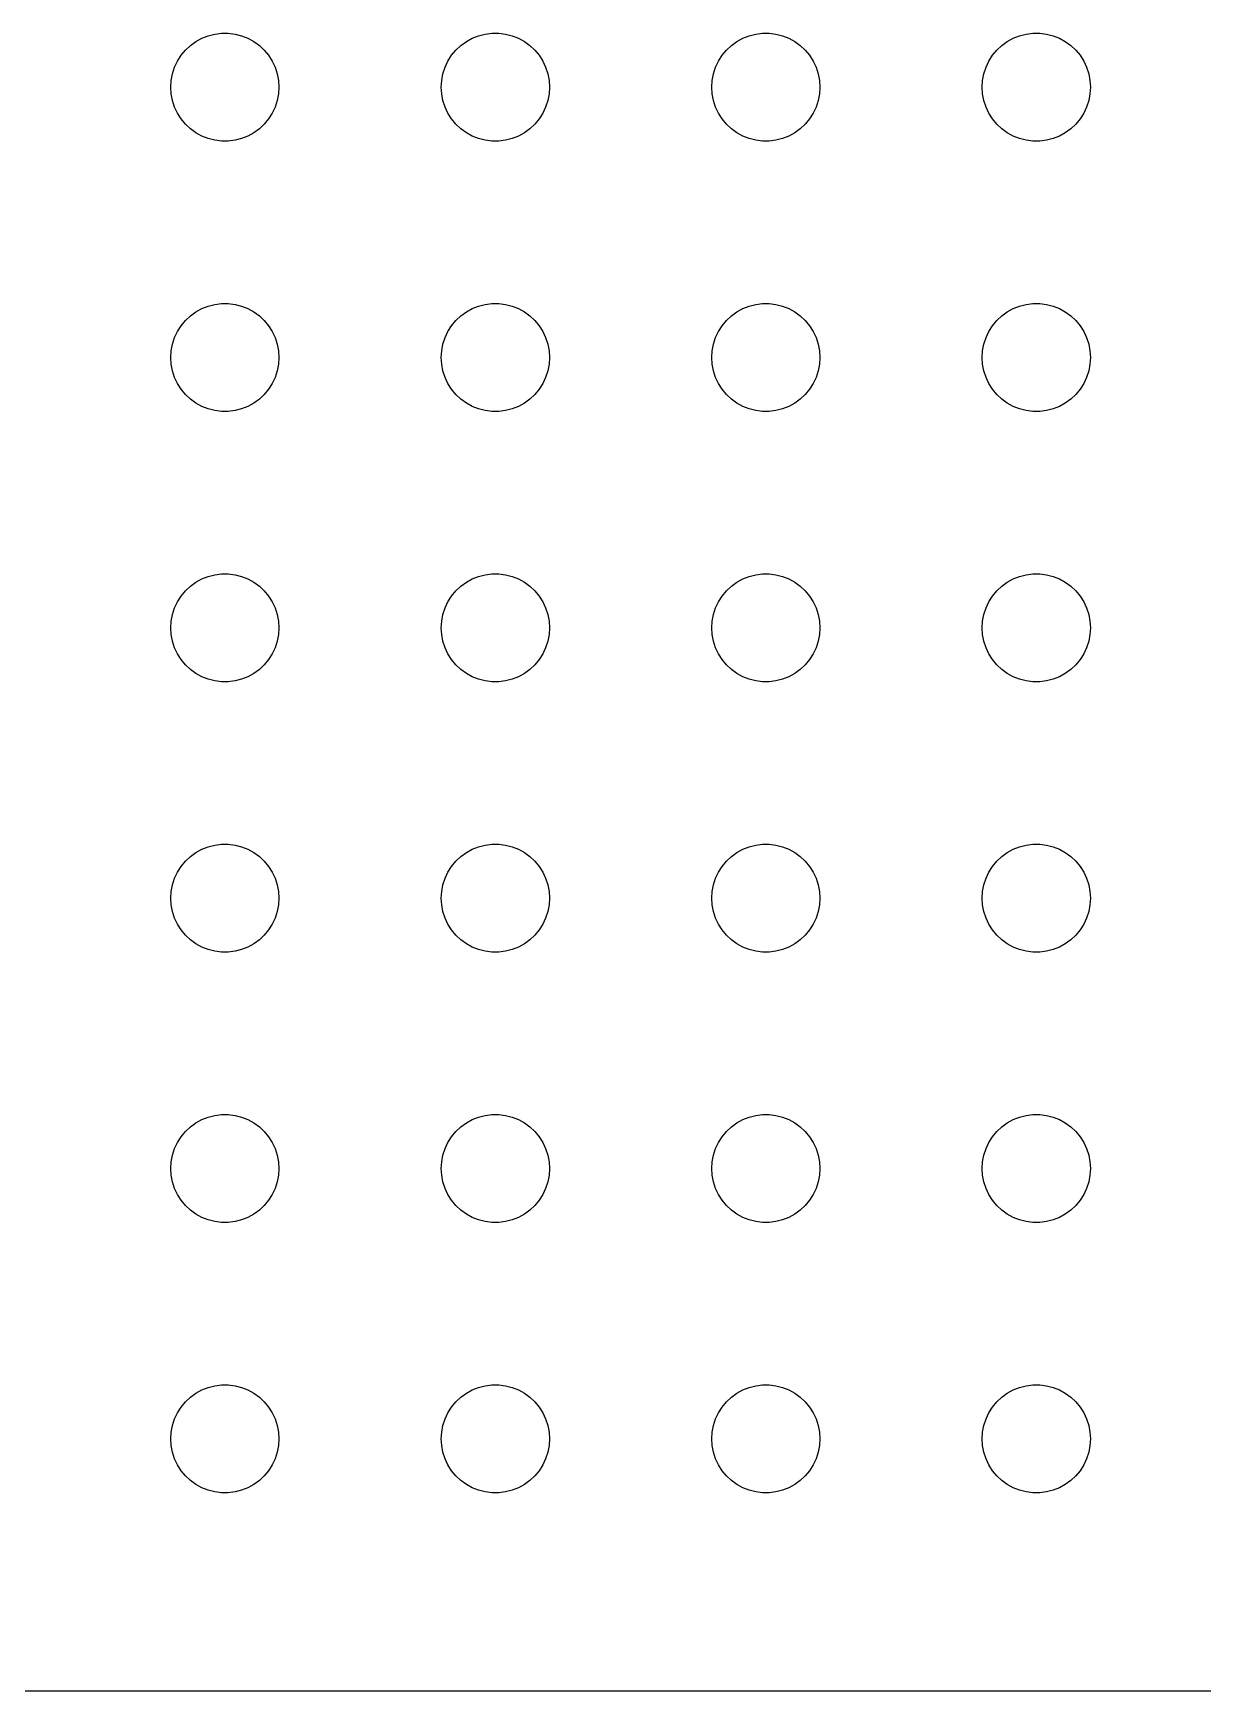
# Model space of a CAD drawing. Header units: metres. Extents: x -134 to 134, y 518 to 1078.
# Drawn here: x 32.18 to 64.62, y 632.01 to 678 of the extents above; entities that cross this region are included whole.
import ezdxf

# ---------------------------------------------------------------- set-up
doc = ezdxf.new("R2010")
doc.units = ezdxf.units.M

msp = doc.modelspace()

# ---------------------------------------------------------------- linework, layer by layer
for p, q in [((36.6963, 677.766), (36.8613, 677.857)), ((36.8613, 677.857), (37.0365, 677.927)), ((37.0365, 677.927), (37.2189, 677.973)), ((37.2189, 677.973), (37.4058, 677.997)), ((37.4058, 677.997), (37.5942, 677.997)), ((37.5942, 677.997), (37.7811, 677.973)), ((37.7811, 677.973), (37.9635, 677.927)), ((37.9635, 677.927), (38.1387, 677.857)), ((38.1387, 677.857), (38.3037, 677.766)), ((44.1963, 677.766), (44.3613, 677.857)), ((44.3613, 677.857), (44.5365, 677.927)), ((44.5365, 677.927), (44.7189, 677.973)), ((44.7189, 677.973), (44.9058, 677.997)), ((44.9058, 677.997), (45.0942, 677.997)), ((45.0942, 677.997), (45.2811, 677.973)), ((45.2811, 677.973), (45.4635, 677.927)), ((45.4635, 677.927), (45.6387, 677.857)), ((45.6387, 677.857), (45.8037, 677.766)), ((51.6963, 677.766), (51.8613, 677.857)), ((51.8613, 677.857), (52.0365, 677.927)), ((52.0365, 677.927), (52.2189, 677.973)), ((52.2189, 677.973), (52.4058, 677.997)), ((52.4058, 677.997), (52.5942, 677.997)), ((52.5942, 677.997), (52.7811, 677.973)), ((52.7811, 677.973), (52.9635, 677.927)), ((52.9635, 677.927), (53.1387, 677.857)), ((53.1387, 677.857), (53.3037, 677.766)), ((59.1963, 677.766), (59.3613, 677.857)), ((59.3613, 677.857), (59.5365, 677.927)), ((59.5365, 677.927), (59.7189, 677.973)), ((59.7189, 677.973), (59.9058, 677.997)), ((59.9058, 677.997), (60.0942, 677.997)), ((60.0942, 677.997), (60.2811, 677.973)), ((60.2811, 677.973), (60.4635, 677.927)), ((60.4635, 677.927), (60.6387, 677.857)), ((60.6387, 677.857), (60.8037, 677.766)), ((36.2865, 677.382), (36.4065, 677.527)), ((36.4065, 677.527), (36.5439, 677.656)), ((36.5439, 677.656), (36.6963, 677.766)), ((38.3037, 677.766), (38.4561, 677.656)), ((38.4561, 677.656), (38.5934, 677.527)), ((38.5934, 677.527), (38.7135, 677.382)), ((43.7865, 677.382), (43.9065, 677.527)), ((43.9065, 677.527), (44.0439, 677.656)), ((44.0439, 677.656), (44.1963, 677.766)), ((45.8037, 677.766), (45.9561, 677.656)), ((45.9561, 677.656), (46.0934, 677.527)), ((46.0934, 677.527), (46.2135, 677.382)), ((51.2865, 677.382), (51.4065, 677.527)), ((51.4065, 677.527), (51.5439, 677.656)), ((51.5439, 677.656), (51.6963, 677.766)), ((53.3037, 677.766), (53.4561, 677.656)), ((53.4561, 677.656), (53.5934, 677.527)), ((53.5934, 677.527), (53.7135, 677.382)), ((58.7865, 677.382), (58.9065, 677.527)), ((58.9065, 677.527), (59.0439, 677.656)), ((59.0439, 677.656), (59.1963, 677.766)), ((60.8037, 677.766), (60.9561, 677.656)), ((60.9561, 677.656), (61.0934, 677.527)), ((61.0934, 677.527), (61.2135, 677.382)), ((36.0471, 676.873), (36.1053, 677.052)), ((36.1053, 677.052), (36.1855, 677.223)), ((36.1855, 677.223), (36.2865, 677.382)), ((38.7135, 677.382), (38.8145, 677.223)), ((38.8145, 677.223), (38.8947, 677.052)), ((38.8947, 677.052), (38.9529, 676.873)), ((43.5471, 676.873), (43.6053, 677.052)), ((43.6053, 677.052), (43.6855, 677.223)), ((43.6855, 677.223), (43.7865, 677.382)), ((46.2135, 677.382), (46.3145, 677.223)), ((46.3145, 677.223), (46.3947, 677.052)), ((46.3947, 677.052), (46.4529, 676.873)), ((51.0471, 676.873), (51.1053, 677.052)), ((51.1053, 677.052), (51.1855, 677.223)), ((51.1855, 677.223), (51.2865, 677.382)), ((53.7135, 677.382), (53.8145, 677.223)), ((53.8145, 677.223), (53.8947, 677.052)), ((53.8947, 677.052), (53.9529, 676.873)), ((58.5471, 676.873), (58.6053, 677.052)), ((58.6053, 677.052), (58.6855, 677.223)), ((58.6855, 677.223), (58.7865, 677.382)), ((61.2135, 677.382), (61.3145, 677.223)), ((61.3145, 677.223), (61.3947, 677.052)), ((61.3947, 677.052), (61.4529, 676.873)), ((36, 676.5), (36.0118, 676.688)), ((36.0118, 676.312), (36, 676.5)), ((36.0118, 676.688), (36.0471, 676.873)), ((38.9529, 676.873), (38.9882, 676.688)), ((38.9882, 676.688), (39, 676.5)), ((39, 676.5), (38.9882, 676.312)), ((43.5, 676.5), (43.5118, 676.688)), ((43.5118, 676.312), (43.5, 676.5)), ((43.5118, 676.688), (43.5471, 676.873)), ((46.4529, 676.873), (46.4882, 676.688)), ((46.4882, 676.688), (46.5, 676.5)), ((46.5, 676.5), (46.4882, 676.312)), ((51, 676.5), (51.0118, 676.688)), ((51.0118, 676.312), (51, 676.5)), ((51.0118, 676.688), (51.0471, 676.873)), ((53.9529, 676.873), (53.9882, 676.688)), ((53.9882, 676.688), (54, 676.5)), ((54, 676.5), (53.9882, 676.312)), ((58.5, 676.5), (58.5118, 676.688)), ((58.5118, 676.312), (58.5, 676.5)), ((58.5118, 676.688), (58.5471, 676.873)), ((61.4529, 676.873), (61.4882, 676.688)), ((61.4882, 676.688), (61.5, 676.5)), ((61.5, 676.5), (61.4882, 676.312)), ((36.0471, 676.127), (36.0118, 676.312)), ((36.1053, 675.948), (36.0471, 676.127)), ((38.9529, 676.127), (38.8947, 675.948)), ((38.9882, 676.312), (38.9529, 676.127)), ((43.5471, 676.127), (43.5118, 676.312)), ((43.6053, 675.948), (43.5471, 676.127)), ((46.4529, 676.127), (46.3947, 675.948)), ((46.4882, 676.312), (46.4529, 676.127)), ((51.0471, 676.127), (51.0118, 676.312)), ((51.1053, 675.948), (51.0471, 676.127)), ((53.9529, 676.127), (53.8947, 675.948)), ((53.9882, 676.312), (53.9529, 676.127)), ((58.5471, 676.127), (58.5118, 676.312)), ((58.6053, 675.948), (58.5471, 676.127)), ((61.4529, 676.127), (61.3947, 675.948)), ((61.4882, 676.312), (61.4529, 676.127)), ((36.1855, 675.777), (36.1053, 675.948)), ((36.2865, 675.618), (36.1855, 675.777)), ((36.4065, 675.473), (36.2865, 675.618)), ((38.7135, 675.618), (38.5934, 675.473)), ((38.8145, 675.777), (38.7135, 675.618)), ((38.8947, 675.948), (38.8145, 675.777)), ((43.6855, 675.777), (43.6053, 675.948)), ((43.7865, 675.618), (43.6855, 675.777)), ((43.9065, 675.473), (43.7865, 675.618)), ((46.2135, 675.618), (46.0934, 675.473)), ((46.3145, 675.777), (46.2135, 675.618)), ((46.3947, 675.948), (46.3145, 675.777)), ((51.1855, 675.777), (51.1053, 675.948)), ((51.2865, 675.618), (51.1855, 675.777)), ((51.4065, 675.473), (51.2865, 675.618)), ((53.7135, 675.618), (53.5934, 675.473)), ((53.8145, 675.777), (53.7135, 675.618)), ((53.8947, 675.948), (53.8145, 675.777)), ((58.6855, 675.777), (58.6053, 675.948)), ((58.7865, 675.618), (58.6855, 675.777)), ((58.9065, 675.473), (58.7865, 675.618)), ((61.2135, 675.618), (61.0934, 675.473)), ((61.3145, 675.777), (61.2135, 675.618)), ((61.3947, 675.948), (61.3145, 675.777)), ((36.5439, 675.344), (36.4065, 675.473)), ((36.6963, 675.234), (36.5439, 675.344)), ((36.8613, 675.143), (36.6963, 675.234)), ((37.0365, 675.073), (36.8613, 675.143)), ((38.1387, 675.143), (37.9635, 675.073)), ((38.3037, 675.234), (38.1387, 675.143)), ((38.4561, 675.344), (38.3037, 675.234)), ((38.5934, 675.473), (38.4561, 675.344)), ((44.0439, 675.344), (43.9065, 675.473)), ((44.1963, 675.234), (44.0439, 675.344)), ((44.3613, 675.143), (44.1963, 675.234)), ((44.5365, 675.073), (44.3613, 675.143)), ((45.6387, 675.143), (45.4635, 675.073)), ((45.8037, 675.234), (45.6387, 675.143)), ((45.9561, 675.344), (45.8037, 675.234)), ((46.0934, 675.473), (45.9561, 675.344)), ((51.5439, 675.344), (51.4065, 675.473)), ((51.6963, 675.234), (51.5439, 675.344)), ((51.8613, 675.143), (51.6963, 675.234)), ((52.0365, 675.073), (51.8613, 675.143)), ((53.1387, 675.143), (52.9635, 675.073)), ((53.3037, 675.234), (53.1387, 675.143)), ((53.4561, 675.344), (53.3037, 675.234)), ((53.5934, 675.473), (53.4561, 675.344)), ((59.0439, 675.344), (58.9065, 675.473)), ((59.1963, 675.234), (59.0439, 675.344)), ((59.3613, 675.143), (59.1963, 675.234)), ((59.5365, 675.073), (59.3613, 675.143)), ((60.6387, 675.143), (60.4635, 675.073)), ((60.8037, 675.234), (60.6387, 675.143)), ((60.9561, 675.344), (60.8037, 675.234)), ((61.0934, 675.473), (60.9561, 675.344)), ((37.2189, 675.027), (37.0365, 675.073)), ((37.4058, 675.003), (37.2189, 675.027)), ((37.5942, 675.003), (37.4058, 675.003)), ((37.7811, 675.027), (37.5942, 675.003)), ((37.9635, 675.073), (37.7811, 675.027)), ((44.7189, 675.027), (44.5365, 675.073)), ((44.9058, 675.003), (44.7189, 675.027)), ((45.0942, 675.003), (44.9058, 675.003)), ((45.2811, 675.027), (45.0942, 675.003)), ((45.4635, 675.073), (45.2811, 675.027)), ((52.2189, 675.027), (52.0365, 675.073)), ((52.4058, 675.003), (52.2189, 675.027)), ((52.5942, 675.003), (52.4058, 675.003)), ((52.7811, 675.027), (52.5942, 675.003)), ((52.9635, 675.073), (52.7811, 675.027)), ((59.7189, 675.027), (59.5365, 675.073)), ((59.9058, 675.003), (59.7189, 675.027)), ((60.0942, 675.003), (59.9058, 675.003)), ((60.2811, 675.027), (60.0942, 675.003)), ((60.4635, 675.073), (60.2811, 675.027)), ((37.2189, 670.473), (37.4058, 670.497)), ((37.4058, 670.497), (37.5942, 670.497)), ((37.5942, 670.497), (37.7811, 670.473)), ((44.7189, 670.473), (44.9058, 670.497)), ((44.9058, 670.497), (45.0942, 670.497)), ((45.0942, 670.497), (45.2811, 670.473)), ((52.2189, 670.473), (52.4058, 670.497)), ((52.4058, 670.497), (52.5942, 670.497)), ((52.5942, 670.497), (52.7811, 670.473)), ((59.7189, 670.473), (59.9058, 670.497)), ((59.9058, 670.497), (60.0942, 670.497)), ((60.0942, 670.497), (60.2811, 670.473)), ((36.4065, 670.027), (36.5439, 670.156)), ((36.5439, 670.156), (36.6963, 670.266)), ((36.6963, 670.266), (36.8613, 670.357)), ((36.8613, 670.357), (37.0365, 670.427)), ((37.0365, 670.427), (37.2189, 670.473)), ((37.7811, 670.473), (37.9635, 670.427)), ((37.9635, 670.427), (38.1387, 670.357)), ((38.1387, 670.357), (38.3037, 670.266)), ((38.3037, 670.266), (38.4561, 670.156)), ((38.4561, 670.156), (38.5934, 670.027)), ((43.9065, 670.027), (44.0439, 670.156)), ((44.0439, 670.156), (44.1963, 670.266)), ((44.1963, 670.266), (44.3613, 670.357)), ((44.3613, 670.357), (44.5365, 670.427)), ((44.5365, 670.427), (44.7189, 670.473)), ((45.2811, 670.473), (45.4635, 670.427)), ((45.4635, 670.427), (45.6387, 670.357)), ((45.6387, 670.357), (45.8037, 670.266)), ((45.8037, 670.266), (45.9561, 670.156)), ((45.9561, 670.156), (46.0934, 670.027)), ((51.4065, 670.027), (51.5439, 670.156)), ((51.5439, 670.156), (51.6963, 670.266)), ((51.6963, 670.266), (51.8613, 670.357)), ((51.8613, 670.357), (52.0365, 670.427)), ((52.0365, 670.427), (52.2189, 670.473)), ((52.7811, 670.473), (52.9635, 670.427)), ((52.9635, 670.427), (53.1387, 670.357)), ((53.1387, 670.357), (53.3037, 670.266)), ((53.3037, 670.266), (53.4561, 670.156)), ((53.4561, 670.156), (53.5934, 670.027)), ((58.9065, 670.027), (59.0439, 670.156)), ((59.0439, 670.156), (59.1963, 670.266)), ((59.1963, 670.266), (59.3613, 670.357)), ((59.3613, 670.357), (59.5365, 670.427)), ((59.5365, 670.427), (59.7189, 670.473)), ((60.2811, 670.473), (60.4635, 670.427)), ((60.4635, 670.427), (60.6387, 670.357)), ((60.6387, 670.357), (60.8037, 670.266)), ((60.8037, 670.266), (60.9561, 670.156)), ((60.9561, 670.156), (61.0934, 670.027)), ((36.1053, 669.552), (36.1855, 669.723)), ((36.1855, 669.723), (36.2865, 669.882)), ((36.2865, 669.882), (36.4065, 670.027)), ((38.5934, 670.027), (38.7135, 669.882)), ((38.7135, 669.882), (38.8145, 669.723)), ((38.8145, 669.723), (38.8947, 669.552)), ((43.6053, 669.552), (43.6855, 669.723)), ((43.6855, 669.723), (43.7865, 669.882)), ((43.7865, 669.882), (43.9065, 670.027)), ((46.0934, 670.027), (46.2135, 669.882)), ((46.2135, 669.882), (46.3145, 669.723)), ((46.3145, 669.723), (46.3947, 669.552)), ((51.1053, 669.552), (51.1855, 669.723)), ((51.1855, 669.723), (51.2865, 669.882)), ((51.2865, 669.882), (51.4065, 670.027)), ((53.5934, 670.027), (53.7135, 669.882)), ((53.7135, 669.882), (53.8145, 669.723)), ((53.8145, 669.723), (53.8947, 669.552)), ((58.6053, 669.552), (58.6855, 669.723)), ((58.6855, 669.723), (58.7865, 669.882)), ((58.7865, 669.882), (58.9065, 670.027)), ((61.0934, 670.027), (61.2135, 669.882)), ((61.2135, 669.882), (61.3145, 669.723)), ((61.3145, 669.723), (61.3947, 669.552)), ((36, 669), (36.0118, 669.188)), ((36.0118, 669.188), (36.0471, 669.373)), ((36.0471, 669.373), (36.1053, 669.552)), ((38.8947, 669.552), (38.9529, 669.373)), ((38.9529, 669.373), (38.9882, 669.188)), ((38.9882, 669.188), (39, 669)), ((43.5, 669), (43.5118, 669.188)), ((43.5118, 669.188), (43.5471, 669.373)), ((43.5471, 669.373), (43.6053, 669.552)), ((46.3947, 669.552), (46.4529, 669.373)), ((46.4529, 669.373), (46.4882, 669.188)), ((46.4882, 669.188), (46.5, 669)), ((51, 669), (51.0118, 669.188)), ((51.0118, 669.188), (51.0471, 669.373)), ((51.0471, 669.373), (51.1053, 669.552)), ((53.8947, 669.552), (53.9529, 669.373)), ((53.9529, 669.373), (53.9882, 669.188)), ((53.9882, 669.188), (54, 669)), ((58.5, 669), (58.5118, 669.188)), ((58.5118, 669.188), (58.5471, 669.373)), ((58.5471, 669.373), (58.6053, 669.552)), ((61.3947, 669.552), (61.4529, 669.373)), ((61.4529, 669.373), (61.4882, 669.188)), ((61.4882, 669.188), (61.5, 669)), ((36.0118, 668.812), (36, 669)), ((36.0471, 668.627), (36.0118, 668.812)), ((38.9882, 668.812), (38.9529, 668.627)), ((39, 669), (38.9882, 668.812)), ((43.5118, 668.812), (43.5, 669)), ((43.5471, 668.627), (43.5118, 668.812)), ((46.4882, 668.812), (46.4529, 668.627)), ((46.5, 669), (46.4882, 668.812)), ((51.0118, 668.812), (51, 669)), ((51.0471, 668.627), (51.0118, 668.812)), ((53.9882, 668.812), (53.9529, 668.627)), ((54, 669), (53.9882, 668.812)), ((58.5118, 668.812), (58.5, 669)), ((58.5471, 668.627), (58.5118, 668.812)), ((61.4882, 668.812), (61.4529, 668.627)), ((61.5, 669), (61.4882, 668.812)), ((36.1053, 668.448), (36.0471, 668.627)), ((36.1855, 668.277), (36.1053, 668.448)), ((36.2865, 668.118), (36.1855, 668.277)), ((38.8145, 668.277), (38.7135, 668.118)), ((38.8947, 668.448), (38.8145, 668.277)), ((38.9529, 668.627), (38.8947, 668.448)), ((43.6053, 668.448), (43.5471, 668.627)), ((43.6855, 668.277), (43.6053, 668.448)), ((43.7865, 668.118), (43.6855, 668.277)), ((46.3145, 668.277), (46.2135, 668.118)), ((46.3947, 668.448), (46.3145, 668.277)), ((46.4529, 668.627), (46.3947, 668.448)), ((51.1053, 668.448), (51.0471, 668.627)), ((51.1855, 668.277), (51.1053, 668.448)), ((51.2865, 668.118), (51.1855, 668.277)), ((53.8145, 668.277), (53.7135, 668.118)), ((53.8947, 668.448), (53.8145, 668.277)), ((53.9529, 668.627), (53.8947, 668.448)), ((58.6053, 668.448), (58.5471, 668.627)), ((58.6855, 668.277), (58.6053, 668.448)), ((58.7865, 668.118), (58.6855, 668.277)), ((61.3145, 668.277), (61.2135, 668.118)), ((61.3947, 668.448), (61.3145, 668.277)), ((61.4529, 668.627), (61.3947, 668.448)), ((36.4065, 667.973), (36.2865, 668.118)), ((36.5439, 667.844), (36.4065, 667.973)), ((36.6963, 667.734), (36.5439, 667.844)), ((36.8613, 667.643), (36.6963, 667.734)), ((38.3037, 667.734), (38.1387, 667.643)), ((38.4561, 667.844), (38.3037, 667.734)), ((38.5934, 667.973), (38.4561, 667.844)), ((38.7135, 668.118), (38.5934, 667.973)), ((43.9065, 667.973), (43.7865, 668.118)), ((44.0439, 667.844), (43.9065, 667.973)), ((44.1963, 667.734), (44.0439, 667.844)), ((44.3613, 667.643), (44.1963, 667.734)), ((45.8037, 667.734), (45.6387, 667.643)), ((45.9561, 667.844), (45.8037, 667.734)), ((46.0934, 667.973), (45.9561, 667.844)), ((46.2135, 668.118), (46.0934, 667.973)), ((51.4065, 667.973), (51.2865, 668.118)), ((51.5439, 667.844), (51.4065, 667.973)), ((51.6963, 667.734), (51.5439, 667.844)), ((51.8613, 667.643), (51.6963, 667.734)), ((53.3037, 667.734), (53.1387, 667.643)), ((53.4561, 667.844), (53.3037, 667.734)), ((53.5934, 667.973), (53.4561, 667.844)), ((53.7135, 668.118), (53.5934, 667.973)), ((58.9065, 667.973), (58.7865, 668.118)), ((59.0439, 667.844), (58.9065, 667.973)), ((59.1963, 667.734), (59.0439, 667.844)), ((59.3613, 667.643), (59.1963, 667.734)), ((60.8037, 667.734), (60.6387, 667.643)), ((60.9561, 667.844), (60.8037, 667.734)), ((61.0934, 667.973), (60.9561, 667.844)), ((61.2135, 668.118), (61.0934, 667.973)), ((37.0365, 667.573), (36.8613, 667.643)), ((37.2189, 667.527), (37.0365, 667.573)), ((37.4058, 667.503), (37.2189, 667.527)), ((37.5942, 667.503), (37.4058, 667.503)), ((37.7811, 667.527), (37.5942, 667.503)), ((37.9635, 667.573), (37.7811, 667.527)), ((38.1387, 667.643), (37.9635, 667.573)), ((44.5365, 667.573), (44.3613, 667.643)), ((44.7189, 667.527), (44.5365, 667.573)), ((44.9058, 667.503), (44.7189, 667.527)), ((45.0942, 667.503), (44.9058, 667.503)), ((45.2811, 667.527), (45.0942, 667.503)), ((45.4635, 667.573), (45.2811, 667.527)), ((45.6387, 667.643), (45.4635, 667.573)), ((52.0365, 667.573), (51.8613, 667.643)), ((52.2189, 667.527), (52.0365, 667.573)), ((52.4058, 667.503), (52.2189, 667.527)), ((52.5942, 667.503), (52.4058, 667.503)), ((52.7811, 667.527), (52.5942, 667.503)), ((52.9635, 667.573), (52.7811, 667.527)), ((53.1387, 667.643), (52.9635, 667.573)), ((59.5365, 667.573), (59.3613, 667.643)), ((59.7189, 667.527), (59.5365, 667.573)), ((59.9058, 667.503), (59.7189, 667.527)), ((60.0942, 667.503), (59.9058, 667.503)), ((60.2811, 667.527), (60.0942, 667.503)), ((60.4635, 667.573), (60.2811, 667.527)), ((60.6387, 667.643), (60.4635, 667.573)), ((36.5439, 662.656), (36.6963, 662.766)), ((36.6963, 662.766), (36.8613, 662.857)), ((36.8613, 662.857), (37.0365, 662.927)), ((37.0365, 662.927), (37.2189, 662.973)), ((37.2189, 662.973), (37.4058, 662.997)), ((37.4058, 662.997), (37.5942, 662.997)), ((37.5942, 662.997), (37.7811, 662.973)), ((37.7811, 662.973), (37.9635, 662.927)), ((37.9635, 662.927), (38.1387, 662.857)), ((38.1387, 662.857), (38.3037, 662.766)), ((38.3037, 662.766), (38.4561, 662.656)), ((44.0439, 662.656), (44.1963, 662.766)), ((44.1963, 662.766), (44.3613, 662.857)), ((44.3613, 662.857), (44.5365, 662.927)), ((44.5365, 662.927), (44.7189, 662.973)), ((44.7189, 662.973), (44.9058, 662.997)), ((44.9058, 662.997), (45.0942, 662.997)), ((45.0942, 662.997), (45.2811, 662.973)), ((45.2811, 662.973), (45.4635, 662.927)), ((45.4635, 662.927), (45.6387, 662.857)), ((45.6387, 662.857), (45.8037, 662.766)), ((45.8037, 662.766), (45.9561, 662.656)), ((51.5439, 662.656), (51.6963, 662.766)), ((51.6963, 662.766), (51.8613, 662.857)), ((51.8613, 662.857), (52.0365, 662.927)), ((52.0365, 662.927), (52.2189, 662.973)), ((52.2189, 662.973), (52.4058, 662.997)), ((52.4058, 662.997), (52.5942, 662.997)), ((52.5942, 662.997), (52.7811, 662.973)), ((52.7811, 662.973), (52.9635, 662.927)), ((52.9635, 662.927), (53.1387, 662.857)), ((53.1387, 662.857), (53.3037, 662.766)), ((53.3037, 662.766), (53.4561, 662.656)), ((59.0439, 662.656), (59.1963, 662.766)), ((59.1963, 662.766), (59.3613, 662.857)), ((59.3613, 662.857), (59.5365, 662.927)), ((59.5365, 662.927), (59.7189, 662.973)), ((59.7189, 662.973), (59.9058, 662.997)), ((59.9058, 662.997), (60.0942, 662.997)), ((60.0942, 662.997), (60.2811, 662.973)), ((60.2811, 662.973), (60.4635, 662.927)), ((60.4635, 662.927), (60.6387, 662.857)), ((60.6387, 662.857), (60.8037, 662.766)), ((60.8037, 662.766), (60.9561, 662.656)), ((36.1053, 662.052), (36.1855, 662.223)), ((36.1855, 662.223), (36.2865, 662.382)), ((36.2865, 662.382), (36.4065, 662.527)), ((36.4065, 662.527), (36.5439, 662.656)), ((38.4561, 662.656), (38.5934, 662.527)), ((38.5934, 662.527), (38.7135, 662.382)), ((38.7135, 662.382), (38.8145, 662.223)), ((38.8145, 662.223), (38.8947, 662.052)), ((43.6053, 662.052), (43.6855, 662.223)), ((43.6855, 662.223), (43.7865, 662.382)), ((43.7865, 662.382), (43.9065, 662.527)), ((43.9065, 662.527), (44.0439, 662.656)), ((45.9561, 662.656), (46.0934, 662.527)), ((46.0934, 662.527), (46.2135, 662.382)), ((46.2135, 662.382), (46.3145, 662.223)), ((46.3145, 662.223), (46.3947, 662.052)), ((51.1053, 662.052), (51.1855, 662.223)), ((51.1855, 662.223), (51.2865, 662.382)), ((51.2865, 662.382), (51.4065, 662.527)), ((51.4065, 662.527), (51.5439, 662.656)), ((53.4561, 662.656), (53.5934, 662.527)), ((53.5934, 662.527), (53.7135, 662.382)), ((53.7135, 662.382), (53.8145, 662.223)), ((53.8145, 662.223), (53.8947, 662.052)), ((58.6053, 662.052), (58.6855, 662.223)), ((58.6855, 662.223), (58.7865, 662.382)), ((58.7865, 662.382), (58.9065, 662.527)), ((58.9065, 662.527), (59.0439, 662.656)), ((60.9561, 662.656), (61.0934, 662.527)), ((61.0934, 662.527), (61.2135, 662.382)), ((61.2135, 662.382), (61.3145, 662.223)), ((61.3145, 662.223), (61.3947, 662.052)), ((36.0118, 661.688), (36.0471, 661.873)), ((36.0471, 661.873), (36.1053, 662.052)), ((38.8947, 662.052), (38.9529, 661.873)), ((38.9529, 661.873), (38.9882, 661.688)), ((43.5118, 661.688), (43.5471, 661.873)), ((43.5471, 661.873), (43.6053, 662.052)), ((46.3947, 662.052), (46.4529, 661.873)), ((46.4529, 661.873), (46.4882, 661.688)), ((51.0118, 661.688), (51.0471, 661.873)), ((51.0471, 661.873), (51.1053, 662.052)), ((53.8947, 662.052), (53.9529, 661.873)), ((53.9529, 661.873), (53.9882, 661.688)), ((58.5118, 661.688), (58.5471, 661.873)), ((58.5471, 661.873), (58.6053, 662.052)), ((61.3947, 662.052), (61.4529, 661.873)), ((61.4529, 661.873), (61.4882, 661.688)), ((36, 661.5), (36.0118, 661.688)), ((36.0118, 661.312), (36, 661.5)), ((36.0471, 661.127), (36.0118, 661.312)), ((38.9882, 661.312), (38.9529, 661.127)), ((38.9882, 661.688), (39, 661.5)), ((39, 661.5), (38.9882, 661.312)), ((43.5, 661.5), (43.5118, 661.688)), ((43.5118, 661.312), (43.5, 661.5)), ((43.5471, 661.127), (43.5118, 661.312)), ((46.4882, 661.312), (46.4529, 661.127)), ((46.4882, 661.688), (46.5, 661.5)), ((46.5, 661.5), (46.4882, 661.312)), ((51, 661.5), (51.0118, 661.688)), ((51.0118, 661.312), (51, 661.5)), ((51.0471, 661.127), (51.0118, 661.312)), ((53.9882, 661.312), (53.9529, 661.127)), ((53.9882, 661.688), (54, 661.5)), ((54, 661.5), (53.9882, 661.312)), ((58.5, 661.5), (58.5118, 661.688)), ((58.5118, 661.312), (58.5, 661.5)), ((58.5471, 661.127), (58.5118, 661.312)), ((61.4882, 661.312), (61.4529, 661.127)), ((61.4882, 661.688), (61.5, 661.5)), ((61.5, 661.5), (61.4882, 661.312)), ((36.1053, 660.948), (36.0471, 661.127)), ((36.1855, 660.777), (36.1053, 660.948)), ((38.8947, 660.948), (38.8145, 660.777)), ((38.9529, 661.127), (38.8947, 660.948)), ((43.6053, 660.948), (43.5471, 661.127)), ((43.6855, 660.777), (43.6053, 660.948)), ((46.3947, 660.948), (46.3145, 660.777)), ((46.4529, 661.127), (46.3947, 660.948)), ((51.1053, 660.948), (51.0471, 661.127)), ((51.1855, 660.777), (51.1053, 660.948)), ((53.8947, 660.948), (53.8145, 660.777)), ((53.9529, 661.127), (53.8947, 660.948)), ((58.6053, 660.948), (58.5471, 661.127)), ((58.6855, 660.777), (58.6053, 660.948)), ((61.3947, 660.948), (61.3145, 660.777)), ((61.4529, 661.127), (61.3947, 660.948)), ((36.2865, 660.618), (36.1855, 660.777)), ((36.4065, 660.473), (36.2865, 660.618)), ((36.5439, 660.344), (36.4065, 660.473)), ((38.5934, 660.473), (38.4561, 660.344)), ((38.7135, 660.618), (38.5934, 660.473)), ((38.8145, 660.777), (38.7135, 660.618)), ((43.7865, 660.618), (43.6855, 660.777)), ((43.9065, 660.473), (43.7865, 660.618)), ((44.0439, 660.344), (43.9065, 660.473)), ((46.0934, 660.473), (45.9561, 660.344)), ((46.2135, 660.618), (46.0934, 660.473)), ((46.3145, 660.777), (46.2135, 660.618)), ((51.2865, 660.618), (51.1855, 660.777)), ((51.4065, 660.473), (51.2865, 660.618)), ((51.5439, 660.344), (51.4065, 660.473)), ((53.5934, 660.473), (53.4561, 660.344)), ((53.7135, 660.618), (53.5934, 660.473)), ((53.8145, 660.777), (53.7135, 660.618)), ((58.7865, 660.618), (58.6855, 660.777)), ((58.9065, 660.473), (58.7865, 660.618)), ((59.0439, 660.344), (58.9065, 660.473)), ((61.0934, 660.473), (60.9561, 660.344)), ((61.2135, 660.618), (61.0934, 660.473)), ((61.3145, 660.777), (61.2135, 660.618)), ((36.6963, 660.234), (36.5439, 660.344)), ((36.8613, 660.143), (36.6963, 660.234)), ((37.0365, 660.073), (36.8613, 660.143)), ((37.2189, 660.027), (37.0365, 660.073)), ((37.4058, 660.003), (37.2189, 660.027)), ((37.5942, 660.003), (37.4058, 660.003)), ((37.7811, 660.027), (37.5942, 660.003)), ((37.9635, 660.073), (37.7811, 660.027)), ((38.1387, 660.143), (37.9635, 660.073)), ((38.3037, 660.234), (38.1387, 660.143)), ((38.4561, 660.344), (38.3037, 660.234)), ((44.1963, 660.234), (44.0439, 660.344)), ((44.3613, 660.143), (44.1963, 660.234)), ((44.5365, 660.073), (44.3613, 660.143)), ((44.7189, 660.027), (44.5365, 660.073)), ((44.9058, 660.003), (44.7189, 660.027)), ((45.0942, 660.003), (44.9058, 660.003)), ((45.2811, 660.027), (45.0942, 660.003)), ((45.4635, 660.073), (45.2811, 660.027)), ((45.6387, 660.143), (45.4635, 660.073)), ((45.8037, 660.234), (45.6387, 660.143)), ((45.9561, 660.344), (45.8037, 660.234)), ((51.6963, 660.234), (51.5439, 660.344)), ((51.8613, 660.143), (51.6963, 660.234)), ((52.0365, 660.073), (51.8613, 660.143)), ((52.2189, 660.027), (52.0365, 660.073)), ((52.4058, 660.003), (52.2189, 660.027)), ((52.5942, 660.003), (52.4058, 660.003)), ((52.7811, 660.027), (52.5942, 660.003)), ((52.9635, 660.073), (52.7811, 660.027)), ((53.1387, 660.143), (52.9635, 660.073)), ((53.3037, 660.234), (53.1387, 660.143)), ((53.4561, 660.344), (53.3037, 660.234)), ((59.1963, 660.234), (59.0439, 660.344)), ((59.3613, 660.143), (59.1963, 660.234)), ((59.5365, 660.073), (59.3613, 660.143)), ((59.7189, 660.027), (59.5365, 660.073)), ((59.9058, 660.003), (59.7189, 660.027)), ((60.0942, 660.003), (59.9058, 660.003)), ((60.2811, 660.027), (60.0942, 660.003)), ((60.4635, 660.073), (60.2811, 660.027)), ((60.6387, 660.143), (60.4635, 660.073)), ((60.8037, 660.234), (60.6387, 660.143)), ((60.9561, 660.344), (60.8037, 660.234)), ((36.6963, 655.266), (36.8613, 655.357)), ((36.8613, 655.357), (37.0365, 655.427)), ((37.0365, 655.427), (37.2189, 655.473)), ((37.2189, 655.473), (37.4058, 655.497)), ((37.4058, 655.497), (37.5942, 655.497)), ((37.5942, 655.497), (37.7811, 655.473)), ((37.7811, 655.473), (37.9635, 655.427)), ((37.9635, 655.427), (38.1387, 655.357)), ((38.1387, 655.357), (38.3037, 655.266)), ((44.1963, 655.266), (44.3613, 655.357)), ((44.3613, 655.357), (44.5365, 655.427)), ((44.5365, 655.427), (44.7189, 655.473)), ((44.7189, 655.473), (44.9058, 655.497)), ((44.9058, 655.497), (45.0942, 655.497)), ((45.0942, 655.497), (45.2811, 655.473)), ((45.2811, 655.473), (45.4635, 655.427)), ((45.4635, 655.427), (45.6387, 655.357)), ((45.6387, 655.357), (45.8037, 655.266)), ((51.6963, 655.266), (51.8613, 655.357)), ((51.8613, 655.357), (52.0365, 655.427)), ((52.0365, 655.427), (52.2189, 655.473)), ((52.2189, 655.473), (52.4058, 655.497)), ((52.4058, 655.497), (52.5942, 655.497)), ((52.5942, 655.497), (52.7811, 655.473)), ((52.7811, 655.473), (52.9635, 655.427)), ((52.9635, 655.427), (53.1387, 655.357)), ((53.1387, 655.357), (53.3037, 655.266)), ((59.1963, 655.266), (59.3613, 655.357)), ((59.3613, 655.357), (59.5365, 655.427)), ((59.5365, 655.427), (59.7189, 655.473)), ((59.7189, 655.473), (59.9058, 655.497)), ((59.9058, 655.497), (60.0942, 655.497)), ((60.0942, 655.497), (60.2811, 655.473)), ((60.2811, 655.473), (60.4635, 655.427)), ((60.4635, 655.427), (60.6387, 655.357)), ((60.6387, 655.357), (60.8037, 655.266)), ((36.1855, 654.723), (36.2865, 654.882)), ((36.2865, 654.882), (36.4065, 655.027)), ((36.4065, 655.027), (36.5439, 655.156)), ((36.5439, 655.156), (36.6963, 655.266)), ((38.3037, 655.266), (38.4561, 655.156)), ((38.4561, 655.156), (38.5934, 655.027)), ((38.5934, 655.027), (38.7135, 654.882)), ((38.7135, 654.882), (38.8145, 654.723)), ((43.6855, 654.723), (43.7865, 654.882)), ((43.7865, 654.882), (43.9065, 655.027)), ((43.9065, 655.027), (44.0439, 655.156)), ((44.0439, 655.156), (44.1963, 655.266)), ((45.8037, 655.266), (45.9561, 655.156)), ((45.9561, 655.156), (46.0934, 655.027)), ((46.0934, 655.027), (46.2135, 654.882)), ((46.2135, 654.882), (46.3145, 654.723)), ((51.1855, 654.723), (51.2865, 654.882)), ((51.2865, 654.882), (51.4065, 655.027)), ((51.4065, 655.027), (51.5439, 655.156)), ((51.5439, 655.156), (51.6963, 655.266)), ((53.3037, 655.266), (53.4561, 655.156)), ((53.4561, 655.156), (53.5934, 655.027)), ((53.5934, 655.027), (53.7135, 654.882)), ((53.7135, 654.882), (53.8145, 654.723)), ((58.6855, 654.723), (58.7865, 654.882)), ((58.7865, 654.882), (58.9065, 655.027)), ((58.9065, 655.027), (59.0439, 655.156)), ((59.0439, 655.156), (59.1963, 655.266)), ((60.8037, 655.266), (60.9561, 655.156)), ((60.9561, 655.156), (61.0934, 655.027)), ((61.0934, 655.027), (61.2135, 654.882)), ((61.2135, 654.882), (61.3145, 654.723)), ((36.0471, 654.373), (36.1053, 654.552)), ((36.1053, 654.552), (36.1855, 654.723)), ((38.8145, 654.723), (38.8947, 654.552)), ((38.8947, 654.552), (38.9529, 654.373)), ((43.5471, 654.373), (43.6053, 654.552)), ((43.6053, 654.552), (43.6855, 654.723)), ((46.3145, 654.723), (46.3947, 654.552)), ((46.3947, 654.552), (46.4529, 654.373)), ((51.0471, 654.373), (51.1053, 654.552)), ((51.1053, 654.552), (51.1855, 654.723)), ((53.8145, 654.723), (53.8947, 654.552)), ((53.8947, 654.552), (53.9529, 654.373)), ((58.5471, 654.373), (58.6053, 654.552)), ((58.6053, 654.552), (58.6855, 654.723)), ((61.3145, 654.723), (61.3947, 654.552)), ((61.3947, 654.552), (61.4529, 654.373)), ((36, 654), (36.0118, 654.188)), ((36.0118, 653.812), (36, 654)), ((36.0118, 654.188), (36.0471, 654.373)), ((38.9529, 654.373), (38.9882, 654.188)), ((38.9882, 654.188), (39, 654)), ((39, 654), (38.9882, 653.812)), ((43.5, 654), (43.5118, 654.188)), ((43.5118, 653.812), (43.5, 654)), ((43.5118, 654.188), (43.5471, 654.373)), ((46.4529, 654.373), (46.4882, 654.188)), ((46.4882, 654.188), (46.5, 654)), ((46.5, 654), (46.4882, 653.812)), ((51, 654), (51.0118, 654.188)), ((51.0118, 653.812), (51, 654)), ((51.0118, 654.188), (51.0471, 654.373)), ((53.9529, 654.373), (53.9882, 654.188)), ((53.9882, 654.188), (54, 654)), ((54, 654), (53.9882, 653.812)), ((58.5, 654), (58.5118, 654.188)), ((58.5118, 653.812), (58.5, 654)), ((58.5118, 654.188), (58.5471, 654.373)), ((61.4529, 654.373), (61.4882, 654.188)), ((61.4882, 654.188), (61.5, 654)), ((61.5, 654), (61.4882, 653.812)), ((36.0471, 653.627), (36.0118, 653.812)), ((36.1053, 653.448), (36.0471, 653.627)), ((38.9529, 653.627), (38.8947, 653.448)), ((38.9882, 653.812), (38.9529, 653.627)), ((43.5471, 653.627), (43.5118, 653.812)), ((43.6053, 653.448), (43.5471, 653.627)), ((46.4529, 653.627), (46.3947, 653.448)), ((46.4882, 653.812), (46.4529, 653.627)), ((51.0471, 653.627), (51.0118, 653.812)), ((51.1053, 653.448), (51.0471, 653.627)), ((53.9529, 653.627), (53.8947, 653.448)), ((53.9882, 653.812), (53.9529, 653.627)), ((58.5471, 653.627), (58.5118, 653.812)), ((58.6053, 653.448), (58.5471, 653.627)), ((61.4529, 653.627), (61.3947, 653.448)), ((61.4882, 653.812), (61.4529, 653.627)), ((36.1855, 653.277), (36.1053, 653.448)), ((36.2865, 653.118), (36.1855, 653.277)), ((36.4065, 652.973), (36.2865, 653.118)), ((38.7135, 653.118), (38.5934, 652.973)), ((38.8145, 653.277), (38.7135, 653.118)), ((38.8947, 653.448), (38.8145, 653.277)), ((43.6855, 653.277), (43.6053, 653.448)), ((43.7865, 653.118), (43.6855, 653.277)), ((43.9065, 652.973), (43.7865, 653.118)), ((46.2135, 653.118), (46.0934, 652.973)), ((46.3145, 653.277), (46.2135, 653.118)), ((46.3947, 653.448), (46.3145, 653.277)), ((51.1855, 653.277), (51.1053, 653.448)), ((51.2865, 653.118), (51.1855, 653.277)), ((51.4065, 652.973), (51.2865, 653.118)), ((53.7135, 653.118), (53.5934, 652.973)), ((53.8145, 653.277), (53.7135, 653.118)), ((53.8947, 653.448), (53.8145, 653.277)), ((58.6855, 653.277), (58.6053, 653.448)), ((58.7865, 653.118), (58.6855, 653.277)), ((58.9065, 652.973), (58.7865, 653.118)), ((61.2135, 653.118), (61.0934, 652.973)), ((61.3145, 653.277), (61.2135, 653.118)), ((61.3947, 653.448), (61.3145, 653.277)), ((36.5439, 652.844), (36.4065, 652.973)), ((36.6963, 652.734), (36.5439, 652.844)), ((36.8613, 652.643), (36.6963, 652.734)), ((37.0365, 652.573), (36.8613, 652.643)), ((37.2189, 652.527), (37.0365, 652.573)), ((37.9635, 652.573), (37.7811, 652.527)), ((38.1387, 652.643), (37.9635, 652.573)), ((38.3037, 652.734), (38.1387, 652.643)), ((38.4561, 652.844), (38.3037, 652.734)), ((38.5934, 652.973), (38.4561, 652.844)), ((44.0439, 652.844), (43.9065, 652.973)), ((44.1963, 652.734), (44.0439, 652.844)), ((44.3613, 652.643), (44.1963, 652.734)), ((44.5365, 652.573), (44.3613, 652.643)), ((44.7189, 652.527), (44.5365, 652.573)), ((45.4635, 652.573), (45.2811, 652.527)), ((45.6387, 652.643), (45.4635, 652.573)), ((45.8037, 652.734), (45.6387, 652.643)), ((45.9561, 652.844), (45.8037, 652.734)), ((46.0934, 652.973), (45.9561, 652.844)), ((51.5439, 652.844), (51.4065, 652.973)), ((51.6963, 652.734), (51.5439, 652.844)), ((51.8613, 652.643), (51.6963, 652.734)), ((52.0365, 652.573), (51.8613, 652.643)), ((52.2189, 652.527), (52.0365, 652.573)), ((52.9635, 652.573), (52.7811, 652.527)), ((53.1387, 652.643), (52.9635, 652.573)), ((53.3037, 652.734), (53.1387, 652.643)), ((53.4561, 652.844), (53.3037, 652.734)), ((53.5934, 652.973), (53.4561, 652.844)), ((59.0439, 652.844), (58.9065, 652.973)), ((59.1963, 652.734), (59.0439, 652.844)), ((59.3613, 652.643), (59.1963, 652.734)), ((59.5365, 652.573), (59.3613, 652.643)), ((59.7189, 652.527), (59.5365, 652.573)), ((60.4635, 652.573), (60.2811, 652.527)), ((60.6387, 652.643), (60.4635, 652.573)), ((60.8037, 652.734), (60.6387, 652.643)), ((60.9561, 652.844), (60.8037, 652.734)), ((61.0934, 652.973), (60.9561, 652.844)), ((37.4058, 652.503), (37.2189, 652.527)), ((37.5942, 652.503), (37.4058, 652.503)), ((37.7811, 652.527), (37.5942, 652.503)), ((44.9058, 652.503), (44.7189, 652.527)), ((45.0942, 652.503), (44.9058, 652.503)), ((45.2811, 652.527), (45.0942, 652.503)), ((52.4058, 652.503), (52.2189, 652.527)), ((52.5942, 652.503), (52.4058, 652.503)), ((52.7811, 652.527), (52.5942, 652.503)), ((59.9058, 652.503), (59.7189, 652.527)), ((60.0942, 652.503), (59.9058, 652.503)), ((60.2811, 652.527), (60.0942, 652.503)), ((37.0365, 647.927), (37.2189, 647.973)), ((37.2189, 647.973), (37.4058, 647.997)), ((37.4058, 647.997), (37.5942, 647.997)), ((37.5942, 647.997), (37.7811, 647.973)), ((37.7811, 647.973), (37.9635, 647.927)), ((44.5365, 647.927), (44.7189, 647.973)), ((44.7189, 647.973), (44.9058, 647.997)), ((44.9058, 647.997), (45.0942, 647.997)), ((45.0942, 647.997), (45.2811, 647.973)), ((45.2811, 647.973), (45.4635, 647.927)), ((52.0365, 647.927), (52.2189, 647.973)), ((52.2189, 647.973), (52.4058, 647.997)), ((52.4058, 647.997), (52.5942, 647.997)), ((52.5942, 647.997), (52.7811, 647.973)), ((52.7811, 647.973), (52.9635, 647.927)), ((59.5365, 647.927), (59.7189, 647.973)), ((59.7189, 647.973), (59.9058, 647.997)), ((59.9058, 647.997), (60.0942, 647.997)), ((60.0942, 647.997), (60.2811, 647.973)), ((60.2811, 647.973), (60.4635, 647.927)), ((36.2865, 647.382), (36.4065, 647.527)), ((36.4065, 647.527), (36.5439, 647.656)), ((36.5439, 647.656), (36.6963, 647.766)), ((36.6963, 647.766), (36.8613, 647.857)), ((36.8613, 647.857), (37.0365, 647.927)), ((37.9635, 647.927), (38.1387, 647.857)), ((38.1387, 647.857), (38.3037, 647.766)), ((38.3037, 647.766), (38.4561, 647.656)), ((38.4561, 647.656), (38.5934, 647.527)), ((38.5934, 647.527), (38.7135, 647.382)), ((43.7865, 647.382), (43.9065, 647.527)), ((43.9065, 647.527), (44.0439, 647.656)), ((44.0439, 647.656), (44.1963, 647.766)), ((44.1963, 647.766), (44.3613, 647.857)), ((44.3613, 647.857), (44.5365, 647.927)), ((45.4635, 647.927), (45.6387, 647.857)), ((45.6387, 647.857), (45.8037, 647.766)), ((45.8037, 647.766), (45.9561, 647.656)), ((45.9561, 647.656), (46.0934, 647.527)), ((46.0934, 647.527), (46.2135, 647.382)), ((51.2865, 647.382), (51.4065, 647.527)), ((51.4065, 647.527), (51.5439, 647.656)), ((51.5439, 647.656), (51.6963, 647.766)), ((51.6963, 647.766), (51.8613, 647.857)), ((51.8613, 647.857), (52.0365, 647.927)), ((52.9635, 647.927), (53.1387, 647.857)), ((53.1387, 647.857), (53.3037, 647.766)), ((53.3037, 647.766), (53.4561, 647.656)), ((53.4561, 647.656), (53.5934, 647.527)), ((53.5934, 647.527), (53.7135, 647.382)), ((58.7865, 647.382), (58.9065, 647.527)), ((58.9065, 647.527), (59.0439, 647.656)), ((59.0439, 647.656), (59.1963, 647.766)), ((59.1963, 647.766), (59.3613, 647.857)), ((59.3613, 647.857), (59.5365, 647.927)), ((60.4635, 647.927), (60.6387, 647.857)), ((60.6387, 647.857), (60.8037, 647.766)), ((60.8037, 647.766), (60.9561, 647.656)), ((60.9561, 647.656), (61.0934, 647.527)), ((61.0934, 647.527), (61.2135, 647.382)), ((36.0471, 646.873), (36.1053, 647.052)), ((36.1053, 647.052), (36.1855, 647.223)), ((36.1855, 647.223), (36.2865, 647.382)), ((38.7135, 647.382), (38.8145, 647.223)), ((38.8145, 647.223), (38.8947, 647.052)), ((38.8947, 647.052), (38.9529, 646.873)), ((43.5471, 646.873), (43.6053, 647.052)), ((43.6053, 647.052), (43.6855, 647.223)), ((43.6855, 647.223), (43.7865, 647.382)), ((46.2135, 647.382), (46.3145, 647.223)), ((46.3145, 647.223), (46.3947, 647.052)), ((46.3947, 647.052), (46.4529, 646.873)), ((51.0471, 646.873), (51.1053, 647.052)), ((51.1053, 647.052), (51.1855, 647.223)), ((51.1855, 647.223), (51.2865, 647.382)), ((53.7135, 647.382), (53.8145, 647.223)), ((53.8145, 647.223), (53.8947, 647.052)), ((53.8947, 647.052), (53.9529, 646.873)), ((58.5471, 646.873), (58.6053, 647.052)), ((58.6053, 647.052), (58.6855, 647.223)), ((58.6855, 647.223), (58.7865, 647.382)), ((61.2135, 647.382), (61.3145, 647.223)), ((61.3145, 647.223), (61.3947, 647.052)), ((61.3947, 647.052), (61.4529, 646.873)), ((36, 646.5), (36.0118, 646.688)), ((36.0118, 646.688), (36.0471, 646.873)), ((38.9529, 646.873), (38.9882, 646.688)), ((38.9882, 646.688), (39, 646.5)), ((43.5, 646.5), (43.5118, 646.688)), ((43.5118, 646.688), (43.5471, 646.873)), ((46.4529, 646.873), (46.4882, 646.688)), ((46.4882, 646.688), (46.5, 646.5)), ((51, 646.5), (51.0118, 646.688)), ((51.0118, 646.688), (51.0471, 646.873)), ((53.9529, 646.873), (53.9882, 646.688)), ((53.9882, 646.688), (54, 646.5)), ((58.5, 646.5), (58.5118, 646.688)), ((58.5118, 646.688), (58.5471, 646.873)), ((61.4529, 646.873), (61.4882, 646.688)), ((61.4882, 646.688), (61.5, 646.5)), ((36.0118, 646.312), (36, 646.5)), ((36.0471, 646.127), (36.0118, 646.312)), ((36.1053, 645.948), (36.0471, 646.127)), ((38.9529, 646.127), (38.8947, 645.948)), ((38.9882, 646.312), (38.9529, 646.127)), ((39, 646.5), (38.9882, 646.312)), ((43.5118, 646.312), (43.5, 646.5)), ((43.5471, 646.127), (43.5118, 646.312)), ((43.6053, 645.948), (43.5471, 646.127)), ((46.4529, 646.127), (46.3947, 645.948)), ((46.4882, 646.312), (46.4529, 646.127)), ((46.5, 646.5), (46.4882, 646.312)), ((51.0118, 646.312), (51, 646.5)), ((51.0471, 646.127), (51.0118, 646.312)), ((51.1053, 645.948), (51.0471, 646.127)), ((53.9529, 646.127), (53.8947, 645.948)), ((53.9882, 646.312), (53.9529, 646.127)), ((54, 646.5), (53.9882, 646.312)), ((58.5118, 646.312), (58.5, 646.5)), ((58.5471, 646.127), (58.5118, 646.312)), ((58.6053, 645.948), (58.5471, 646.127)), ((61.4529, 646.127), (61.3947, 645.948)), ((61.4882, 646.312), (61.4529, 646.127)), ((61.5, 646.5), (61.4882, 646.312)), ((36.1855, 645.777), (36.1053, 645.948)), ((36.2865, 645.618), (36.1855, 645.777)), ((38.8145, 645.777), (38.7135, 645.618)), ((38.8947, 645.948), (38.8145, 645.777)), ((43.6855, 645.777), (43.6053, 645.948)), ((43.7865, 645.618), (43.6855, 645.777)), ((46.3145, 645.777), (46.2135, 645.618)), ((46.3947, 645.948), (46.3145, 645.777)), ((51.1855, 645.777), (51.1053, 645.948)), ((51.2865, 645.618), (51.1855, 645.777)), ((53.8145, 645.777), (53.7135, 645.618)), ((53.8947, 645.948), (53.8145, 645.777)), ((58.6855, 645.777), (58.6053, 645.948)), ((58.7865, 645.618), (58.6855, 645.777)), ((61.3145, 645.777), (61.2135, 645.618)), ((61.3947, 645.948), (61.3145, 645.777)), ((36.4065, 645.473), (36.2865, 645.618)), ((36.5439, 645.344), (36.4065, 645.473)), ((36.6963, 645.234), (36.5439, 645.344)), ((36.8613, 645.143), (36.6963, 645.234)), ((38.3037, 645.234), (38.1387, 645.143)), ((38.4561, 645.344), (38.3037, 645.234)), ((38.5934, 645.473), (38.4561, 645.344)), ((38.7135, 645.618), (38.5934, 645.473)), ((43.9065, 645.473), (43.7865, 645.618)), ((44.0439, 645.344), (43.9065, 645.473)), ((44.1963, 645.234), (44.0439, 645.344)), ((44.3613, 645.143), (44.1963, 645.234)), ((45.8037, 645.234), (45.6387, 645.143)), ((45.9561, 645.344), (45.8037, 645.234)), ((46.0934, 645.473), (45.9561, 645.344)), ((46.2135, 645.618), (46.0934, 645.473)), ((51.4065, 645.473), (51.2865, 645.618)), ((51.5439, 645.344), (51.4065, 645.473)), ((51.6963, 645.234), (51.5439, 645.344)), ((51.8613, 645.143), (51.6963, 645.234)), ((53.3037, 645.234), (53.1387, 645.143)), ((53.4561, 645.344), (53.3037, 645.234)), ((53.5934, 645.473), (53.4561, 645.344)), ((53.7135, 645.618), (53.5934, 645.473)), ((58.9065, 645.473), (58.7865, 645.618)), ((59.0439, 645.344), (58.9065, 645.473)), ((59.1963, 645.234), (59.0439, 645.344)), ((59.3613, 645.143), (59.1963, 645.234)), ((60.8037, 645.234), (60.6387, 645.143)), ((60.9561, 645.344), (60.8037, 645.234)), ((61.0934, 645.473), (60.9561, 645.344)), ((61.2135, 645.618), (61.0934, 645.473)), ((37.0365, 645.073), (36.8613, 645.143)), ((37.2189, 645.027), (37.0365, 645.073)), ((37.4058, 645.003), (37.2189, 645.027)), ((37.5942, 645.003), (37.4058, 645.003)), ((37.7811, 645.027), (37.5942, 645.003)), ((37.9635, 645.073), (37.7811, 645.027)), ((38.1387, 645.143), (37.9635, 645.073)), ((44.5365, 645.073), (44.3613, 645.143)), ((44.7189, 645.027), (44.5365, 645.073)), ((44.9058, 645.003), (44.7189, 645.027)), ((45.0942, 645.003), (44.9058, 645.003)), ((45.2811, 645.027), (45.0942, 645.003)), ((45.4635, 645.073), (45.2811, 645.027)), ((45.6387, 645.143), (45.4635, 645.073)), ((52.0365, 645.073), (51.8613, 645.143)), ((52.2189, 645.027), (52.0365, 645.073)), ((52.4058, 645.003), (52.2189, 645.027)), ((52.5942, 645.003), (52.4058, 645.003)), ((52.7811, 645.027), (52.5942, 645.003)), ((52.9635, 645.073), (52.7811, 645.027)), ((53.1387, 645.143), (52.9635, 645.073)), ((59.5365, 645.073), (59.3613, 645.143)), ((59.7189, 645.027), (59.5365, 645.073)), ((59.9058, 645.003), (59.7189, 645.027)), ((60.0942, 645.003), (59.9058, 645.003)), ((60.2811, 645.027), (60.0942, 645.003)), ((60.4635, 645.073), (60.2811, 645.027)), ((60.6387, 645.143), (60.4635, 645.073)), ((36.4065, 640.027), (36.5439, 640.156)), ((36.5439, 640.156), (36.6963, 640.266)), ((36.6963, 640.266), (36.8613, 640.357)), ((36.8613, 640.357), (37.0365, 640.427)), ((37.0365, 640.427), (37.2189, 640.473)), ((37.2189, 640.473), (37.4058, 640.497)), ((37.4058, 640.497), (37.5942, 640.497)), ((37.5942, 640.497), (37.7811, 640.473)), ((37.7811, 640.473), (37.9635, 640.427)), ((37.9635, 640.427), (38.1387, 640.357)), ((38.1387, 640.357), (38.3037, 640.266)), ((38.3037, 640.266), (38.4561, 640.156)), ((38.4561, 640.156), (38.5934, 640.027)), ((43.9065, 640.027), (44.0439, 640.156)), ((44.0439, 640.156), (44.1963, 640.266)), ((44.1963, 640.266), (44.3613, 640.357)), ((44.3613, 640.357), (44.5365, 640.427)), ((44.5365, 640.427), (44.7189, 640.473)), ((44.7189, 640.473), (44.9058, 640.497)), ((44.9058, 640.497), (45.0942, 640.497)), ((45.0942, 640.497), (45.2811, 640.473)), ((45.2811, 640.473), (45.4635, 640.427)), ((45.4635, 640.427), (45.6387, 640.357)), ((45.6387, 640.357), (45.8037, 640.266)), ((45.8037, 640.266), (45.9561, 640.156)), ((45.9561, 640.156), (46.0934, 640.027)), ((51.4065, 640.027), (51.5439, 640.156)), ((51.5439, 640.156), (51.6963, 640.266)), ((51.6963, 640.266), (51.8613, 640.357)), ((51.8613, 640.357), (52.0365, 640.427)), ((52.0365, 640.427), (52.2189, 640.473)), ((52.2189, 640.473), (52.4058, 640.497)), ((52.4058, 640.497), (52.5942, 640.497)), ((52.5942, 640.497), (52.7811, 640.473)), ((52.7811, 640.473), (52.9635, 640.427)), ((52.9635, 640.427), (53.1387, 640.357)), ((53.1387, 640.357), (53.3037, 640.266)), ((53.3037, 640.266), (53.4561, 640.156)), ((53.4561, 640.156), (53.5934, 640.027)), ((58.9065, 640.027), (59.0439, 640.156)), ((59.0439, 640.156), (59.1963, 640.266)), ((59.1963, 640.266), (59.3613, 640.357)), ((59.3613, 640.357), (59.5365, 640.427)), ((59.5365, 640.427), (59.7189, 640.473)), ((59.7189, 640.473), (59.9058, 640.497)), ((59.9058, 640.497), (60.0942, 640.497)), ((60.0942, 640.497), (60.2811, 640.473)), ((60.2811, 640.473), (60.4635, 640.427)), ((60.4635, 640.427), (60.6387, 640.357)), ((60.6387, 640.357), (60.8037, 640.266)), ((60.8037, 640.266), (60.9561, 640.156)), ((60.9561, 640.156), (61.0934, 640.027)), ((36.1053, 639.552), (36.1855, 639.723)), ((36.1855, 639.723), (36.2865, 639.882)), ((36.2865, 639.882), (36.4065, 640.027)), ((38.5934, 640.027), (38.7135, 639.882)), ((38.7135, 639.882), (38.8145, 639.723)), ((38.8145, 639.723), (38.8947, 639.552)), ((43.6053, 639.552), (43.6855, 639.723)), ((43.6855, 639.723), (43.7865, 639.882)), ((43.7865, 639.882), (43.9065, 640.027)), ((46.0934, 640.027), (46.2135, 639.882)), ((46.2135, 639.882), (46.3145, 639.723)), ((46.3145, 639.723), (46.3947, 639.552)), ((51.1053, 639.552), (51.1855, 639.723)), ((51.1855, 639.723), (51.2865, 639.882)), ((51.2865, 639.882), (51.4065, 640.027)), ((53.5934, 640.027), (53.7135, 639.882)), ((53.7135, 639.882), (53.8145, 639.723)), ((53.8145, 639.723), (53.8947, 639.552)), ((58.6053, 639.552), (58.6855, 639.723)), ((58.6855, 639.723), (58.7865, 639.882)), ((58.7865, 639.882), (58.9065, 640.027)), ((61.0934, 640.027), (61.2135, 639.882)), ((61.2135, 639.882), (61.3145, 639.723)), ((61.3145, 639.723), (61.3947, 639.552)), ((36.0118, 639.188), (36.0471, 639.373)), ((36.0471, 639.373), (36.1053, 639.552)), ((38.8947, 639.552), (38.9529, 639.373)), ((38.9529, 639.373), (38.9882, 639.188)), ((43.5118, 639.188), (43.5471, 639.373)), ((43.5471, 639.373), (43.6053, 639.552)), ((46.3947, 639.552), (46.4529, 639.373)), ((46.4529, 639.373), (46.4882, 639.188)), ((51.0118, 639.188), (51.0471, 639.373)), ((51.0471, 639.373), (51.1053, 639.552)), ((53.8947, 639.552), (53.9529, 639.373)), ((53.9529, 639.373), (53.9882, 639.188)), ((58.5118, 639.188), (58.5471, 639.373)), ((58.5471, 639.373), (58.6053, 639.552)), ((61.3947, 639.552), (61.4529, 639.373)), ((61.4529, 639.373), (61.4882, 639.188)), ((36, 639), (36.0118, 639.188)), ((36.0118, 638.812), (36, 639)), ((36.0471, 638.627), (36.0118, 638.812)), ((38.9882, 638.812), (38.9529, 638.627)), ((38.9882, 639.188), (39, 639)), ((39, 639), (38.9882, 638.812)), ((43.5, 639), (43.5118, 639.188)), ((43.5118, 638.812), (43.5, 639)), ((43.5471, 638.627), (43.5118, 638.812)), ((46.4882, 638.812), (46.4529, 638.627)), ((46.4882, 639.188), (46.5, 639)), ((46.5, 639), (46.4882, 638.812)), ((51, 639), (51.0118, 639.188)), ((51.0118, 638.812), (51, 639)), ((51.0471, 638.627), (51.0118, 638.812)), ((53.9882, 638.812), (53.9529, 638.627)), ((53.9882, 639.188), (54, 639)), ((54, 639), (53.9882, 638.812)), ((58.5, 639), (58.5118, 639.188)), ((58.5118, 638.812), (58.5, 639)), ((58.5471, 638.627), (58.5118, 638.812)), ((61.4882, 638.812), (61.4529, 638.627)), ((61.4882, 639.188), (61.5, 639)), ((61.5, 639), (61.4882, 638.812)), ((36.1053, 638.448), (36.0471, 638.627)), ((36.1855, 638.277), (36.1053, 638.448)), ((38.8947, 638.448), (38.8145, 638.277)), ((38.9529, 638.627), (38.8947, 638.448)), ((43.6053, 638.448), (43.5471, 638.627)), ((43.6855, 638.277), (43.6053, 638.448)), ((46.3947, 638.448), (46.3145, 638.277)), ((46.4529, 638.627), (46.3947, 638.448)), ((51.1053, 638.448), (51.0471, 638.627)), ((51.1855, 638.277), (51.1053, 638.448)), ((53.8947, 638.448), (53.8145, 638.277)), ((53.9529, 638.627), (53.8947, 638.448)), ((58.6053, 638.448), (58.5471, 638.627)), ((58.6855, 638.277), (58.6053, 638.448)), ((61.3947, 638.448), (61.3145, 638.277)), ((61.4529, 638.627), (61.3947, 638.448)), ((36.2865, 638.118), (36.1855, 638.277)), ((36.4065, 637.973), (36.2865, 638.118)), ((36.5439, 637.844), (36.4065, 637.973)), ((36.6963, 637.734), (36.5439, 637.844)), ((38.4561, 637.844), (38.3037, 637.734)), ((38.5934, 637.973), (38.4561, 637.844)), ((38.7135, 638.118), (38.5934, 637.973)), ((38.8145, 638.277), (38.7135, 638.118)), ((43.7865, 638.118), (43.6855, 638.277)), ((43.9065, 637.973), (43.7865, 638.118)), ((44.0439, 637.844), (43.9065, 637.973)), ((44.1963, 637.734), (44.0439, 637.844)), ((45.9561, 637.844), (45.8037, 637.734)), ((46.0934, 637.973), (45.9561, 637.844)), ((46.2135, 638.118), (46.0934, 637.973)), ((46.3145, 638.277), (46.2135, 638.118)), ((51.2865, 638.118), (51.1855, 638.277)), ((51.4065, 637.973), (51.2865, 638.118)), ((51.5439, 637.844), (51.4065, 637.973)), ((51.6963, 637.734), (51.5439, 637.844)), ((53.4561, 637.844), (53.3037, 637.734)), ((53.5934, 637.973), (53.4561, 637.844)), ((53.7135, 638.118), (53.5934, 637.973)), ((53.8145, 638.277), (53.7135, 638.118)), ((58.7865, 638.118), (58.6855, 638.277)), ((58.9065, 637.973), (58.7865, 638.118)), ((59.0439, 637.844), (58.9065, 637.973)), ((59.1963, 637.734), (59.0439, 637.844)), ((60.9561, 637.844), (60.8037, 637.734)), ((61.0934, 637.973), (60.9561, 637.844)), ((61.2135, 638.118), (61.0934, 637.973)), ((61.3145, 638.277), (61.2135, 638.118)), ((36.8613, 637.643), (36.6963, 637.734)), ((37.0365, 637.573), (36.8613, 637.643)), ((37.2189, 637.527), (37.0365, 637.573)), ((37.4058, 637.503), (37.2189, 637.527)), ((37.5942, 637.503), (37.4058, 637.503)), ((37.7811, 637.527), (37.5942, 637.503)), ((37.9635, 637.573), (37.7811, 637.527)), ((38.1387, 637.643), (37.9635, 637.573)), ((38.3037, 637.734), (38.1387, 637.643)), ((44.3613, 637.643), (44.1963, 637.734)), ((44.5365, 637.573), (44.3613, 637.643)), ((44.7189, 637.527), (44.5365, 637.573)), ((44.9058, 637.503), (44.7189, 637.527)), ((45.0942, 637.503), (44.9058, 637.503)), ((45.2811, 637.527), (45.0942, 637.503)), ((45.4635, 637.573), (45.2811, 637.527)), ((45.6387, 637.643), (45.4635, 637.573)), ((45.8037, 637.734), (45.6387, 637.643)), ((51.8613, 637.643), (51.6963, 637.734)), ((52.0365, 637.573), (51.8613, 637.643)), ((52.2189, 637.527), (52.0365, 637.573)), ((52.4058, 637.503), (52.2189, 637.527)), ((52.5942, 637.503), (52.4058, 637.503)), ((52.7811, 637.527), (52.5942, 637.503)), ((52.9635, 637.573), (52.7811, 637.527)), ((53.1387, 637.643), (52.9635, 637.573)), ((53.3037, 637.734), (53.1387, 637.643)), ((59.3613, 637.643), (59.1963, 637.734)), ((59.5365, 637.573), (59.3613, 637.643)), ((59.7189, 637.527), (59.5365, 637.573)), ((59.9058, 637.503), (59.7189, 637.527)), ((60.0942, 637.503), (59.9058, 637.503)), ((60.2811, 637.527), (60.0942, 637.503)), ((60.4635, 637.573), (60.2811, 637.527)), ((60.6387, 637.643), (60.4635, 637.573)), ((60.8037, 637.734), (60.6387, 637.643)), ((-129.814, 632.01), (129.814, 632.01))]:
    msp.add_line(p, q)

doc.saveas('drawing.dxf')
